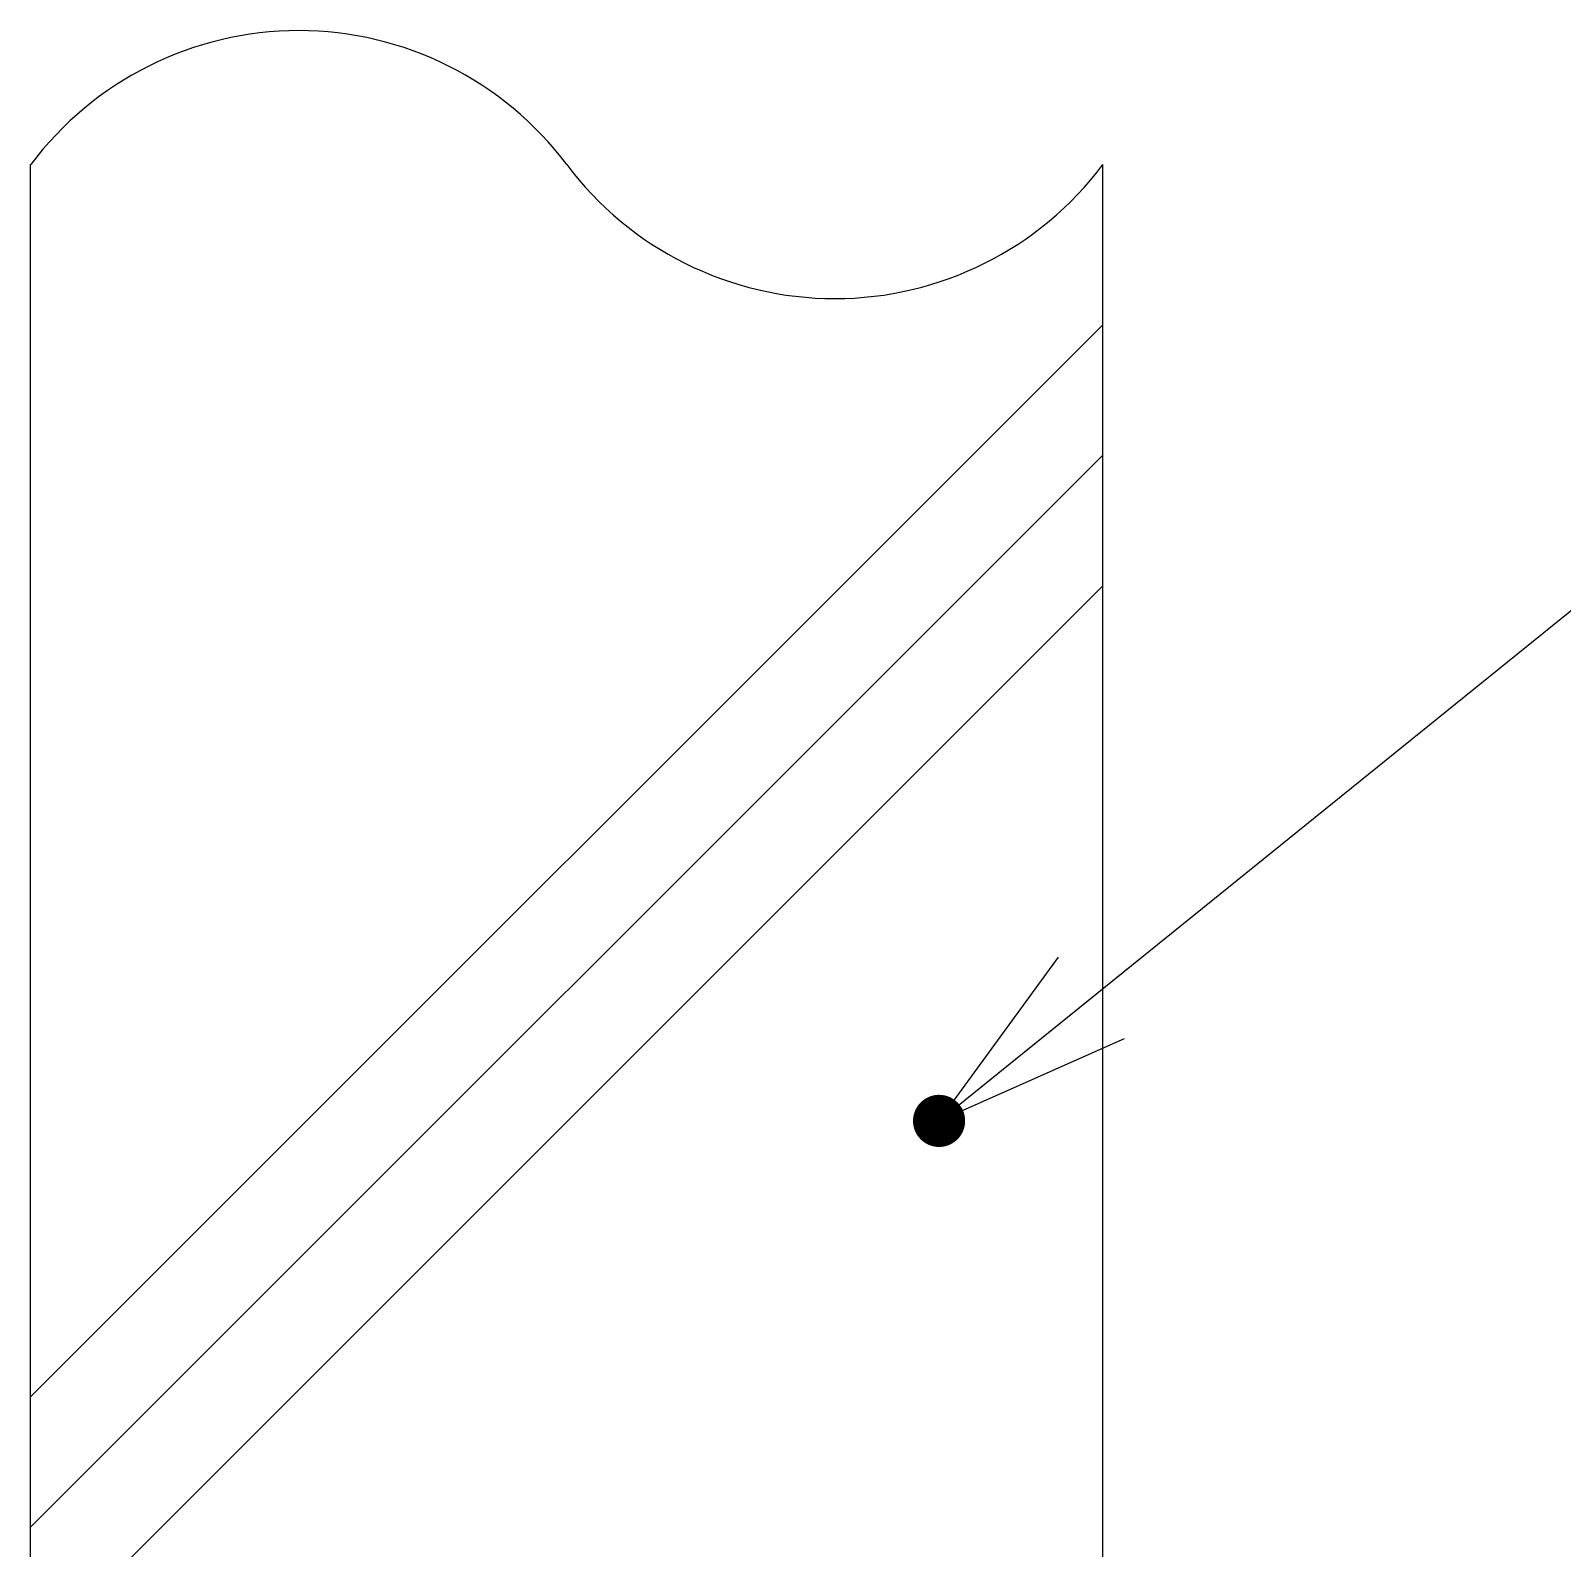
# Model space of a CAD drawing. Extents: x 443 to 1217, y -1921 to -677.
# Drawn here: x 762.85 to 778.09, y -739.28 to -724.18 of the extents above; entities that cross this region are included whole.
import ezdxf

# ---------------------------------------------------------------- set-up
doc = ezdxf.new("R2010")
doc.units = 0
doc.header["$MEASUREMENT"] = 0
doc.layers.get('0').update_dxf_attribs({"linetype": 'CONTINUOUS'})
doc.layers.add('9', color=8, linetype='CONTINUOUS')

msp = doc.modelspace()

# ---------------------------------------------------------------- linework, layer by layer
at = {"color": 7, "linetype": 'Continuous'}
msp.add_line((771.89, -735.031), (784.154, -725.119), dxfattribs=at)
at = {"color": 8, "linetype": 'Continuous'}
for p, q in [((762.853, -737.775), (773.52, -727.108)), ((762.853, -739.073), (773.52, -728.406)), ((762.853, -740.372), (773.52, -729.705))]:
    msp.add_line(p, q, dxfattribs=at)
at = {"color": 0}
for q in [(773.91, -733.398), (773.077, -733.4), (773.733, -734.212)]:
    msp.add_line((771.89, -735.031), q, dxfattribs=at)
at = {"color": 0, "const_width": 0.26}
msp.add_lwpolyline([(771.769, -734.984, 1), (772.011, -735.077, 1), (771.769, -734.984)], format="xyb", dxfattribs=at)
at = {"layer": '9', "color": 2, "linetype": 'Continuous'}
for p, q in [((762.853, -742.752), (762.853, -725.515)), ((773.52, -742.752), (773.52, -725.515))]:
    msp.add_line(p, q, dxfattribs=at)
at = {"layer": '9', "color": 3, "linetype": 'Continuous'}
msp.add_line((762.853, -735.127), (762.853, -734.835), dxfattribs=at)
at = {"layer": '9', "color": 2, "linetype": 'Continuous'}
for centre, start, end in [((765.52, -727.515), 36.8699, 143.1301), ((770.853, -723.515), 216.8699, 323.1301)]:
    msp.add_arc(centre, 3.333, start, end, dxfattribs=at)

doc.saveas('drawing.dxf')
